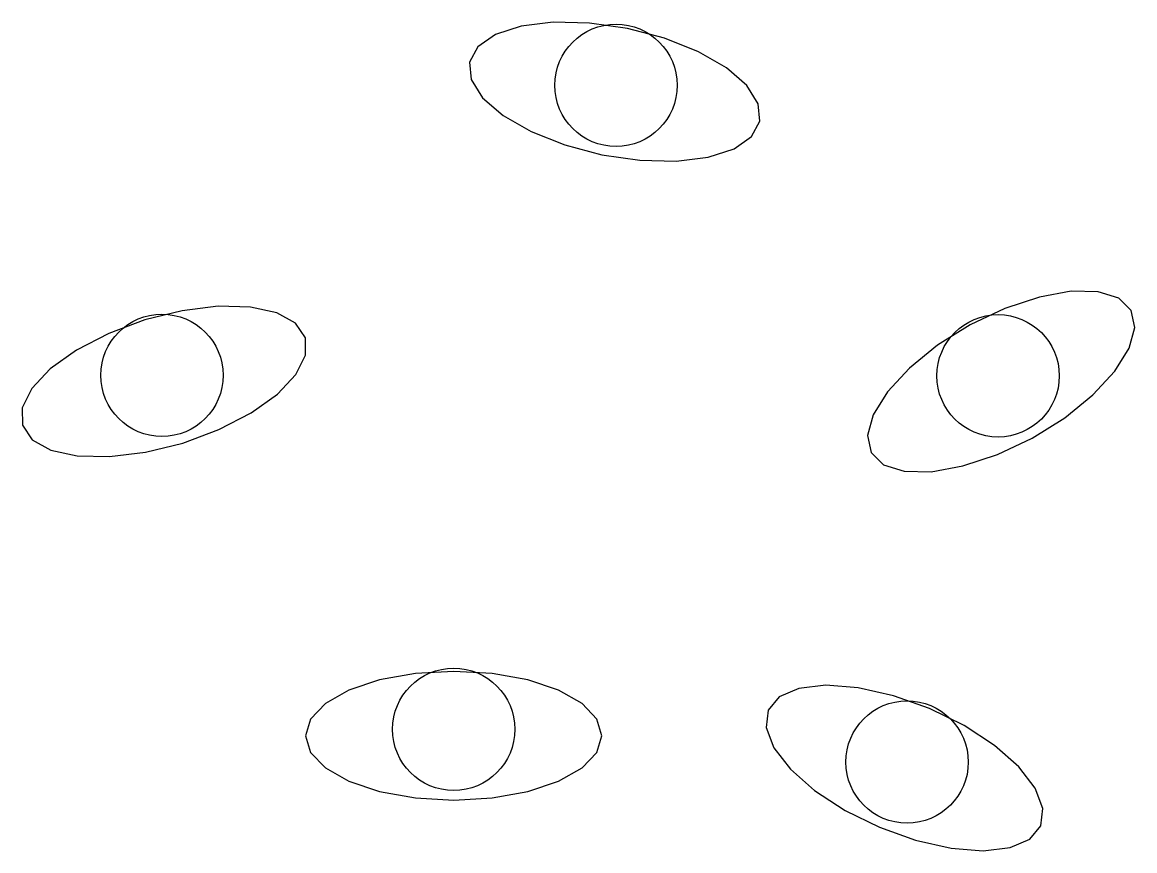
# Model space of a CAD drawing. Header units: metres. Extents: x -0.92 to 0.81, y -0.73 to 0.56.
import ezdxf

# ---------------------------------------------------------------- set-up
doc = ezdxf.new("R2010")
doc.units = ezdxf.units.M
doc.layers.add('XARCH-PLAN', color=2, linetype='Continuous')

# ---------------------------------------------------------------- blocks, each defined once
blk = doc.blocks.new('XA-Group')
for points in [[(0.2254, 0.4043), (0.2229, 0.4312), (0.2051, 0.4594), (0.1734, 0.487), (0.1299, 0.512), (0.0775, 0.5328), (0.0199, 0.548), (-0.0392, 0.5565), (-0.0955, 0.5577), (-0.1453, 0.5516), (-0.1853, 0.5386), (-0.2126, 0.5195), (-0.2254, 0.4957), (-0.2229, 0.4688), (-0.2051, 0.4406), (-0.1734, 0.413), (-0.1299, 0.388), (-0.0775, 0.3672), (-0.0199, 0.352), (0.0392, 0.3435), (0.0955, 0.3423), (0.1453, 0.3484), (0.1853, 0.3614), (0.2126, 0.3805)], [(0.8018, 0.1103), (0.7826, 0.1292), (0.7508, 0.1394), (0.7088, 0.14), (0.6594, 0.1311), (0.6059, 0.1133), (0.5521, 0.0878), (0.5014, 0.0562), (0.4576, 0.0209), (0.4234, -0.0159), (0.4012, -0.0516), (0.3926, -0.0838), (0.3982, -0.1103), (0.4174, -0.1292), (0.4492, -0.1394), (0.4912, -0.14), (0.5406, -0.1311), (0.5941, -0.1133), (0.6479, -0.0878), (0.6986, -0.0562), (0.7424, -0.0209), (0.7766, 0.0159), (0.7988, 0.0516), (0.8074, 0.0838)], [(-0.4803, 0.068), (-0.4954, 0.0904), (-0.5245, 0.1066), (-0.5655, 0.1156), (-0.6157, 0.1167), (-0.6717, 0.1099), (-0.7296, 0.0955), (-0.7854, 0.0747), (-0.8355, 0.0487), (-0.8763, 0.0195), (-0.9051, -0.0111), (-0.9199, -0.0409), (-0.9197, -0.068), (-0.9046, -0.0904), (-0.8755, -0.1066), (-0.8345, -0.1156), (-0.7843, -0.1167), (-0.7283, -0.1099), (-0.6704, -0.0955), (-0.6146, -0.0747), (-0.5645, -0.0487), (-0.5237, -0.0195), (-0.4949, 0.0111), (-0.4801, 0.0409)], [(-0.02, -0.55), (-0.0278, -0.5241), (-0.0508, -0.5), (-0.0874, -0.4793), (-0.135, -0.4634), (-0.1905, -0.4534), (-0.25, -0.45), (-0.3095, -0.4534), (-0.365, -0.4634), (-0.4126, -0.4793), (-0.4492, -0.5), (-0.4722, -0.5241), (-0.48, -0.55), (-0.4722, -0.5759), (-0.4492, -0.6), (-0.4126, -0.6207), (-0.365, -0.6366), (-0.3095, -0.6466), (-0.25, -0.65), (-0.1905, -0.6466), (-0.135, -0.6366), (-0.0874, -0.6207), (-0.0508, -0.6), (-0.0278, -0.5759)], [(0.6618, -0.6896), (0.6647, -0.6627), (0.6529, -0.6315), (0.6273, -0.5982), (0.5896, -0.565), (0.5424, -0.5342), (0.4889, -0.5079), (0.4328, -0.4879), (0.3778, -0.4755), (0.3277, -0.4715), (0.286, -0.4764), (0.2555, -0.4896), (0.2382, -0.5104), (0.2353, -0.5373), (0.2471, -0.5685), (0.2727, -0.6018), (0.3104, -0.635), (0.3576, -0.6658), (0.4111, -0.6921), (0.4672, -0.7121), (0.5222, -0.7245), (0.5723, -0.7285), (0.614, -0.7236), (0.6445, -0.7104)]]:
    blk.add_lwpolyline(points, close=True)
for centre in [(0.002, 0.4598), (-0.703, 0.0096), (0.5952, 0.0088), (-0.25, -0.54), (0.4539, -0.5908)]:
    blk.add_circle(centre, 0.095)

msp = doc.modelspace()

# ---------------------------------------------------------------- block references
at = {"layer": 'XARCH-PLAN'}
msp.add_blockref('XA-Group', (0, 0), dxfattribs=at)

doc.saveas('drawing.dxf')
